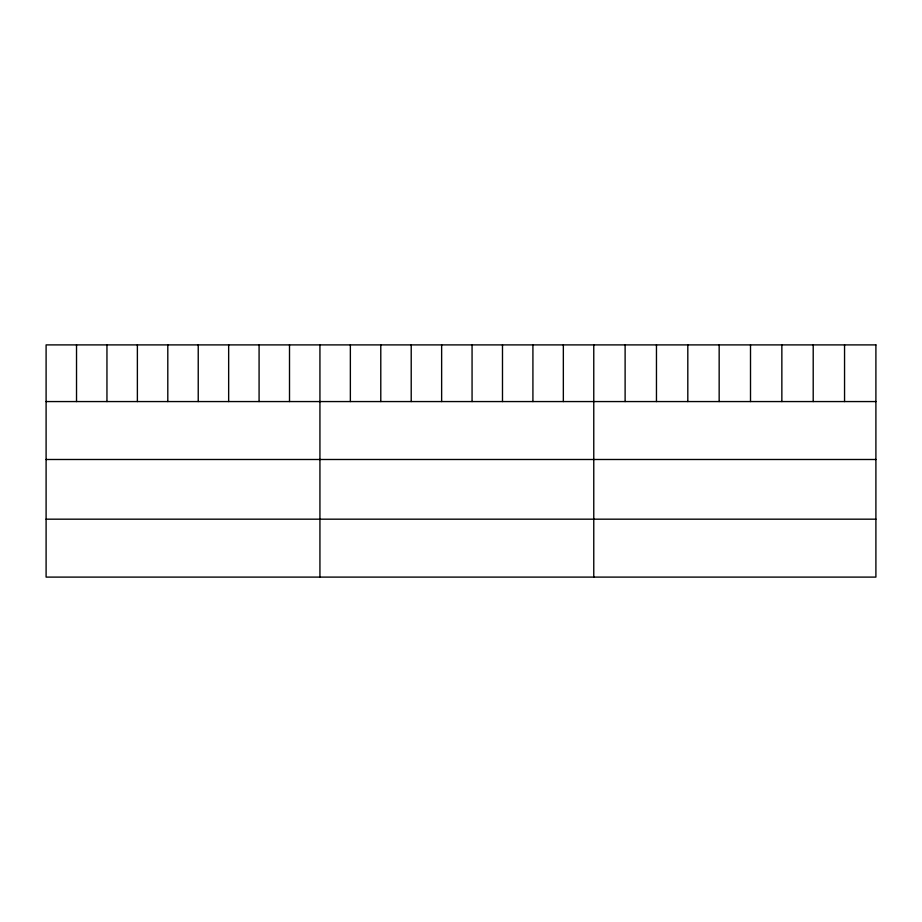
<?xml version="1.0" encoding="UTF-8"?>
<svg xmlns="http://www.w3.org/2000/svg" width="922" height="922" viewBox="0 0 922 922"><rect width="100%" height="100%" fill="white"/><g stroke="black" fill="none" stroke-linecap="round" stroke-linejoin="round"><path stroke-width="1.38" d="M46.1 401.566L875.9 401.566M46.1 459.49L875.9 459.49M46.1 519.178L875.9 519.178M844.552 344.897L844.552 401.566M813.204 344.897L813.204 401.566M781.856 344.897L781.856 401.566M750.508 344.897L750.508 401.566M719.16 344.897L719.16 401.566M687.812 344.897L687.812 401.566M656.464 344.897L656.464 401.566M625.116 344.897L625.116 401.566M593.768 344.897L593.768 577.103M563.342 344.897L563.342 401.566M532.916 344.897L532.916 401.566M502.49 344.897L502.49 401.566M472.064 344.897L472.064 401.566M441.638 344.897L441.638 401.566M411.212 344.897L411.212 401.566M380.786 344.897L380.786 401.566M350.36 344.897L350.36 401.566M319.934 344.897L319.934 577.103M289.508 344.897L289.508 401.566M259.082 344.897L259.082 401.566M228.656 344.897L228.656 401.566M198.23 344.897L198.23 401.566M167.804 344.897L167.804 401.566M137.378 344.897L137.378 401.566M106.952 344.897L106.952 401.566M76.526 344.897L76.526 401.566M875.9 344.897L46.1 344.897L46.1 577.103L875.9 577.103L875.9 344.897"/></g></svg>
